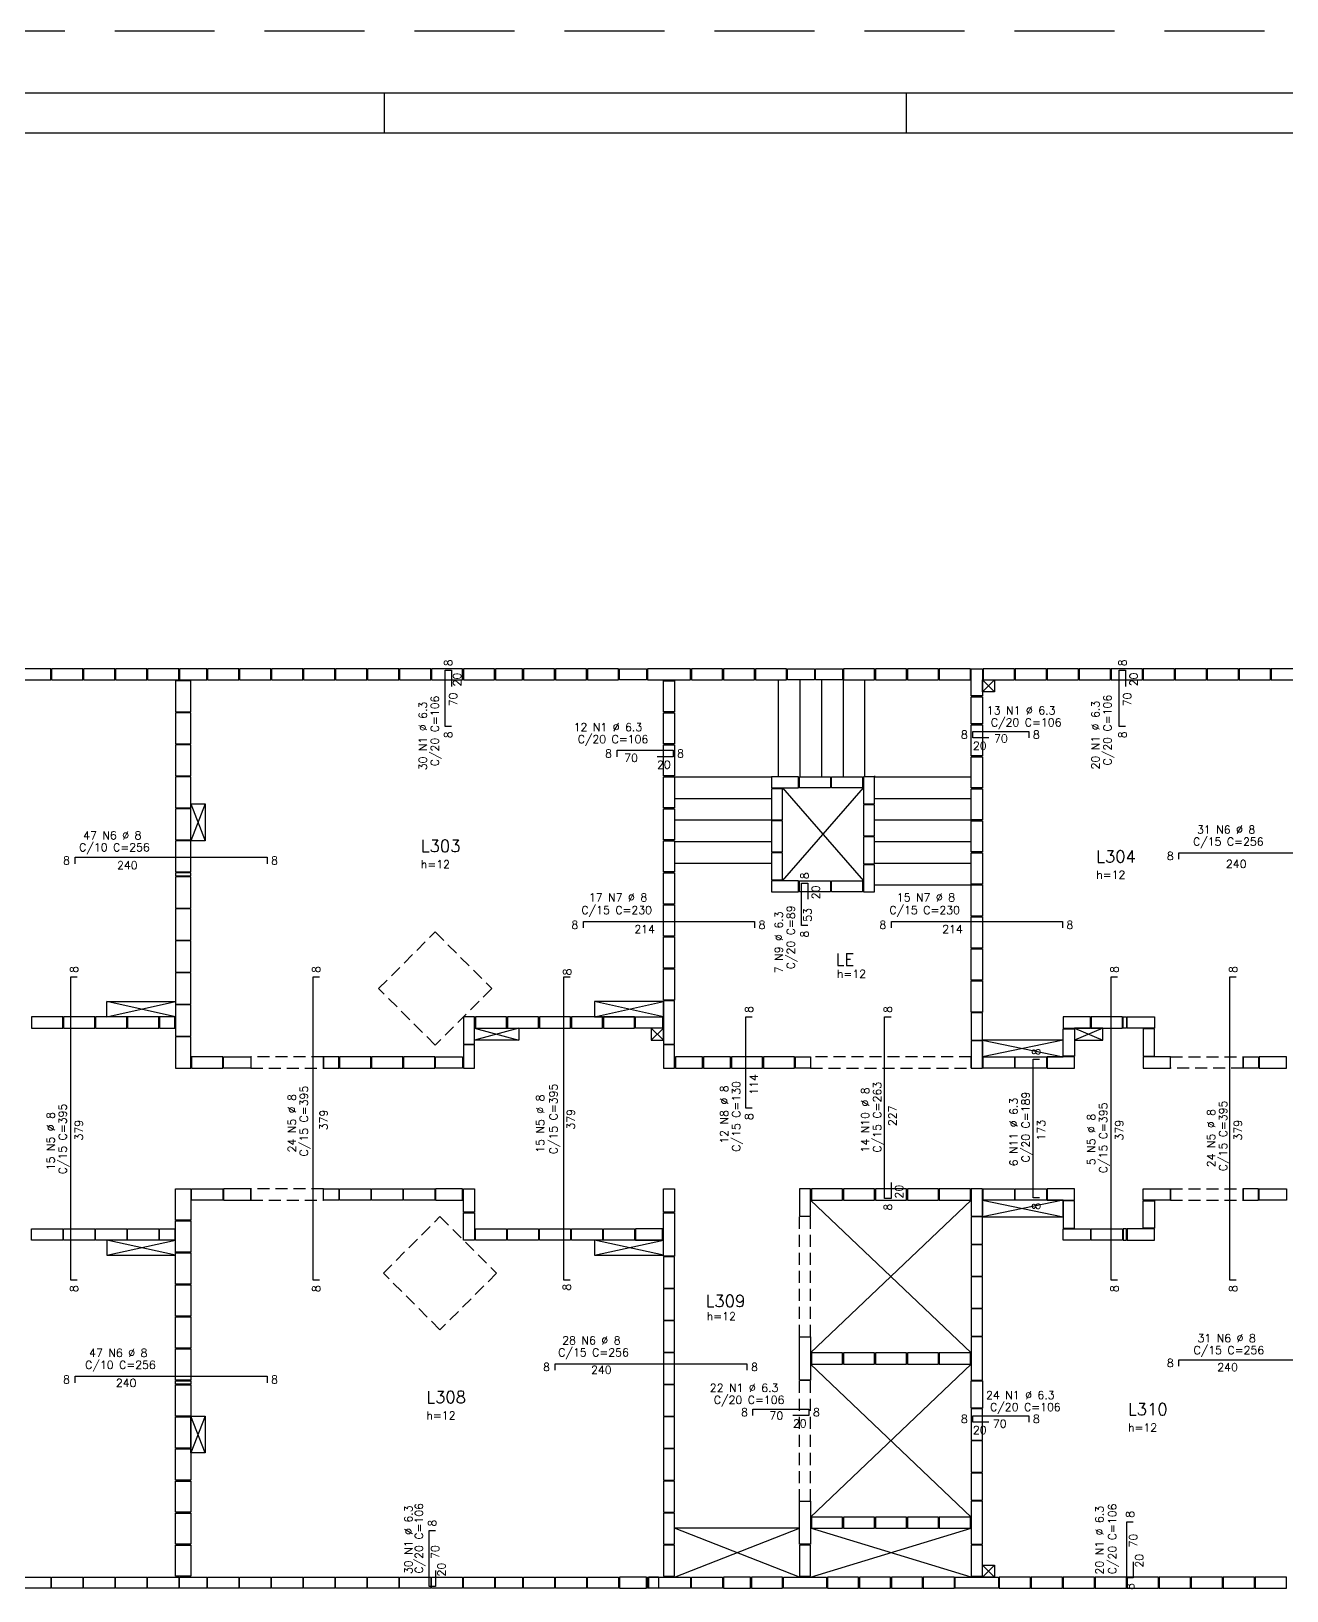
# Model space of a CAD drawing. Extents: x -1.9 to 86, y -1.6 to 60.9.
# Drawn here: x 25.21 to 56.61, y 21.97 to 60.95 of the extents above; entities that cross this region are included whole.
import ezdxf

# ---------------------------------------------------------------- set-up
doc = ezdxf.new("R2010")
doc.units = 0
doc.header["$MEASUREMENT"] = 0
doc.linetypes.add('ESTILO_TQS_0001', pattern=[0.45, 0.3, -0.15])
doc.linetypes.add('HIDDEN', pattern=[0.375, 0.25, -0.125])
doc.layers.get('0').update_dxf_attribs({"linetype": 'CONTINUOUS'})
doc.layers.get('Defpoints').update_dxf_attribs({"linetype": 'CONTINUOUS'})
for name, color, linetype in [('ARQ_FOLHA', 7, 'CONTINUOUS'), ('PENA_01', 1, 'CONTINUOUS'), ('PENA_03', 3, 'CONTINUOUS'), ('PENA_05', 5, 'CONTINUOUS')]:
    doc.layers.add(name, color=color, linetype=linetype)
doc.styles.get("Standard").update_dxf_attribs({"font": 'ROMANS.SHX'})

# ---------------------------------------------------------------- blocks, each defined once
blk = doc.blocks.new('FOLHA A1 - 841 X 594')
at = {"layer": 'ARQ_FOLHA', "color": 1}
for p, q in [((-500.5, 584), (-500.5, 594)), ((-370, 584), (-370, 594))]:
    blk.add_line(p, q, dxfattribs=at)
for points in [[(-841, 0), (0, 0), (0, 594), (-841, 594)], [(-816, 10), (-10, 10), (-10, 584), (-816, 584)]]:
    blk.add_lwpolyline(points, close=True, dxfattribs=at)
at = {"layer": 'Defpoints', "color": 8, "linetype": 'HIDDEN', "ltscale": 100}
blk.add_lwpolyline([(-860.5, 609.5), (-860.5, -15.5), (19.5, -15.5), (19.5, 609.5)], close=True, dxfattribs=at)
blk = doc.blocks.new('*U24')
blk.add_blockref('FOLHA A1 - 841 X 594', (0, 0))

msp = doc.modelspace()

# ---------------------------------------------------------------- linework, layer by layer
at = {"layer": 'PENA_01', "linetype": 'Continuous'}
for p, q in [((46.302, 42.337), (46.302, 42.317)), ((29.202, 41.637), (29.562, 40.717)), ((29.562, 41.637), (29.202, 40.717)), ((28.822, 36.317), (27.102, 36.697)), ((27.102, 36.317), (28.822, 36.697)), ((41.022, 36.317), (39.302, 36.697)), ((39.302, 36.317), (41.022, 36.697)), ((49.002, 35.737), (51.022, 35.317)), ((51.022, 35.737), (49.002, 35.317)), ((49.002, 31.737), (51.022, 31.317)), ((51.022, 31.737), (49.002, 31.317)), ((28.822, 30.357), (27.102, 30.737)), ((27.102, 30.357), (28.822, 30.737)), ((41.022, 30.357), (39.302, 30.737)), ((39.302, 30.357), (41.022, 30.737)), ((29.562, 26.337), (29.202, 25.417)), ((29.562, 25.417), (29.202, 26.337)), ((44.422, 23.537), (41.302, 23.537)), ((49.302, 22.617), (49.002, 22.317)), ((49.002, 22.617), (49.302, 22.317)), ((49.002, 22.317), (49.002, 22.617)), ((49.002, 22.617), (49.302, 22.617)), ((49.302, 22.617), (49.302, 22.317)), ((49.302, 22.317), (49.002, 22.317))]:
    msp.add_line(p, q, dxfattribs=at)
at = {"layer": 'PENA_01', "linetype": 'ESTILO_TQS_0001'}
for p, q in [((53.702, 35.317), (55.522, 35.317)), ((53.702, 35.037), (53.702, 35.317)), ((55.522, 35.317), (55.522, 35.037)), ((55.522, 35.037), (53.702, 35.037)), ((53.702, 32.017), (55.522, 32.017)), ((53.702, 31.737), (53.702, 32.017)), ((55.522, 31.737), (55.522, 32.017)), ((53.702, 31.737), (55.522, 31.737)), ((44.422, 28.317), (44.422, 31.337)), ((44.422, 31.337), (44.702, 31.337)), ((44.702, 28.317), (44.702, 31.337)), ((44.422, 28.317), (44.702, 28.317)), ((44.422, 24.217), (44.422, 27.237)), ((44.422, 27.237), (44.702, 27.237)), ((44.702, 24.217), (44.702, 27.237)), ((44.422, 24.217), (44.702, 24.217))]:
    msp.add_line(p, q, dxfattribs=at)
at = {"layer": 'PENA_01', "linetype": 'Continuous'}
for points in [[(25.022, 44.737), (25.702, 44.737), (25.702, 45.017), (25.022, 45.017), (25.022, 44.737)], [(25.722, 44.737), (26.502, 44.737), (26.502, 45.017), (25.722, 45.017), (25.722, 44.737)], [(26.522, 44.737), (27.302, 44.737), (27.302, 45.017), (26.522, 45.017), (26.522, 44.737)], [(27.322, 44.737), (28.102, 44.737), (28.102, 45.017), (27.322, 45.017), (27.322, 44.737)], [(28.122, 44.737), (28.902, 44.737), (28.902, 45.017), (28.122, 45.017), (28.122, 44.737)], [(28.922, 44.737), (29.602, 44.737), (29.602, 45.017), (28.922, 45.017), (28.922, 44.737)], [(29.622, 44.737), (30.402, 44.737), (30.402, 45.017), (29.622, 45.017), (29.622, 44.737)], [(30.422, 44.737), (31.202, 44.737), (31.202, 45.017), (30.422, 45.017), (30.422, 44.737)], [(31.222, 44.737), (32.002, 44.737), (32.002, 45.017), (31.222, 45.017), (31.222, 44.737)], [(32.022, 44.737), (32.802, 44.737), (32.802, 45.017), (32.022, 45.017), (32.022, 44.737)], [(32.822, 44.737), (33.602, 44.737), (33.602, 45.017), (32.822, 45.017), (32.822, 44.737)], [(33.622, 44.737), (34.402, 44.737), (34.402, 45.017), (33.622, 45.017), (33.622, 44.737)], [(34.422, 44.737), (35.202, 44.737), (35.202, 45.017), (34.422, 45.017), (34.422, 44.737)], [(35.222, 44.737), (36.002, 44.737), (36.002, 45.017), (35.222, 45.017), (35.222, 44.737)], [(36.022, 44.737), (36.802, 44.737), (36.802, 45.017), (36.022, 45.017), (36.022, 44.737)], [(36.822, 44.737), (37.502, 44.737), (37.502, 45.017), (36.822, 45.017), (36.822, 44.737)], [(37.522, 44.737), (38.302, 44.737), (38.302, 45.017), (37.522, 45.017), (37.522, 44.737)], [(38.322, 44.737), (39.102, 44.737), (39.102, 45.017), (38.322, 45.017), (38.322, 44.737)], [(39.122, 44.737), (39.902, 44.737), (39.902, 45.017), (39.122, 45.017), (39.122, 44.737)], [(40.602, 44.737), (39.922, 44.737), (39.922, 45.017), (40.602, 45.017), (40.602, 44.737)], [(41.702, 45.017), (40.622, 45.017), (40.622, 44.737), (41.702, 44.737), (41.702, 45.017)], [(41.722, 44.737), (42.502, 44.737), (42.502, 45.017), (41.722, 45.017), (41.722, 44.737)], [(42.522, 44.737), (43.302, 44.737), (43.302, 45.017), (42.522, 45.017), (42.522, 44.737)], [(43.322, 44.737), (44.102, 44.737), (44.102, 45.017), (43.322, 45.017), (43.322, 44.737)], [(44.802, 44.737), (44.122, 44.737), (44.122, 45.017), (44.802, 45.017), (44.802, 44.737)], [(45.502, 44.737), (44.822, 44.737), (44.822, 45.017), (45.502, 45.017), (45.502, 44.737)], [(45.522, 44.737), (46.302, 44.737), (46.302, 45.017), (45.522, 45.017), (45.522, 44.737)], [(46.322, 44.737), (47.102, 44.737), (47.102, 45.017), (46.322, 45.017), (46.322, 44.737)], [(47.122, 44.737), (47.902, 44.737), (47.902, 45.017), (47.122, 45.017), (47.122, 44.737)], [(47.922, 44.737), (48.702, 44.737), (48.702, 45.017), (47.922, 45.017), (47.922, 44.737)], [(49.002, 45.017), (49.002, 44.337), (48.722, 44.337), (48.722, 45.017), (49.002, 45.017)], [(49.022, 44.737), (49.802, 44.737), (49.802, 45.017), (49.022, 45.017), (49.022, 44.737)], [(49.822, 44.737), (50.602, 44.737), (50.602, 45.017), (49.822, 45.017), (49.822, 44.737)], [(50.622, 44.737), (51.402, 44.737), (51.402, 45.017), (50.622, 45.017), (50.622, 44.737)], [(51.422, 44.737), (52.202, 44.737), (52.202, 45.017), (51.422, 45.017), (51.422, 44.737)], [(52.222, 44.737), (53.002, 44.737), (53.002, 45.017), (52.222, 45.017), (52.222, 44.737)], [(53.022, 44.737), (53.802, 44.737), (53.802, 45.017), (53.022, 45.017), (53.022, 44.737)], [(53.822, 44.737), (54.602, 44.737), (54.602, 45.017), (53.822, 45.017), (53.822, 44.737)], [(54.622, 44.737), (55.402, 44.737), (55.402, 45.017), (54.622, 45.017), (54.622, 44.737)], [(55.422, 44.737), (56.202, 44.737), (56.202, 45.017), (55.422, 45.017), (55.422, 44.737)], [(56.222, 44.737), (57.002, 44.737), (57.002, 45.017), (56.222, 45.017), (56.222, 44.737)], [(28.822, 44.717), (28.822, 43.937), (29.202, 43.937), (29.202, 44.717), (28.822, 44.717)], [(41.022, 43.937), (41.022, 44.717), (41.302, 44.717), (41.302, 43.937), (41.022, 43.937)], [(43.902, 42.317), (43.902, 44.737)], [(44.442, 42.317), (44.442, 44.737)], [(44.982, 42.317), (44.982, 44.737)], [(45.522, 42.317), (45.522, 44.737)], [(46.062, 42.317), (46.062, 44.737)], [(49.302, 44.737), (49.002, 44.437)], [(49.002, 44.737), (49.302, 44.437)], [(49.002, 44.737), (49.302, 44.737), (49.302, 44.437), (49.002, 44.437), (49.002, 44.737)], [(49.002, 44.317), (49.002, 43.637), (48.722, 43.637), (48.722, 44.317), (49.002, 44.317)], [(28.822, 43.917), (28.822, 43.137), (29.202, 43.137), (29.202, 43.917), (28.822, 43.917)], [(41.022, 43.137), (41.022, 43.917), (41.302, 43.917), (41.302, 43.137), (41.022, 43.137)], [(48.722, 42.837), (48.722, 43.617), (49.002, 43.617), (49.002, 42.837), (48.722, 42.837)], [(28.822, 43.117), (28.822, 42.337), (29.202, 42.337), (29.202, 43.117), (28.822, 43.117)], [(41.022, 42.337), (41.022, 43.117), (41.302, 43.117), (41.302, 42.337), (41.022, 42.337)], [(48.722, 42.037), (48.722, 42.817), (49.002, 42.817), (49.002, 42.037), (48.722, 42.037)], [(28.822, 42.317), (28.822, 41.537), (29.202, 41.537), (29.202, 42.317), (28.822, 42.317)], [(41.022, 41.537), (41.022, 42.317), (41.302, 42.317), (41.302, 41.537), (41.022, 41.537)], [(41.302, 42.317), (43.722, 42.317)], [(43.722, 42.037), (44.402, 42.037), (44.402, 42.317), (43.722, 42.317), (43.722, 42.037)], [(44.422, 42.317), (45.202, 42.317), (45.202, 42.037), (44.422, 42.037), (44.422, 42.317)], [(45.222, 42.317), (46.002, 42.317), (46.002, 42.037), (45.222, 42.037), (45.222, 42.317)], [(46.022, 42.317), (46.022, 41.637), (46.302, 41.637), (46.302, 42.317), (46.022, 42.317)], [(46.302, 42.317), (48.722, 42.317)], [(41.302, 41.777), (43.722, 41.777)], [(44.002, 41.238), (44.002, 42.018), (43.722, 42.018), (43.722, 41.238), (44.002, 41.238)], [(44.002, 42.037), (46.022, 39.718)], [(44.002, 39.718), (46.022, 42.037)], [(46.302, 41.777), (48.722, 41.777)], [(48.722, 41.237), (48.722, 42.017), (49.002, 42.017), (49.002, 41.237), (48.722, 41.237)], [(28.822, 41.517), (28.822, 40.737), (29.202, 40.737), (29.202, 41.517), (28.822, 41.517)], [(29.202, 41.637), (29.562, 41.637), (29.562, 40.717), (29.202, 40.717), (29.202, 41.637)], [(41.022, 40.737), (41.022, 41.517), (41.302, 41.517), (41.302, 40.737), (41.022, 40.737)], [(46.302, 40.838), (46.302, 41.618), (46.022, 41.618), (46.022, 40.838), (46.302, 40.838)], [(41.302, 41.237), (43.722, 41.237)], [(44.002, 40.438), (44.002, 41.218), (43.722, 41.218), (43.722, 40.438), (44.002, 40.438)], [(46.302, 41.237), (48.722, 41.237)], [(48.722, 40.437), (48.722, 41.217), (49.002, 41.217), (49.002, 40.437), (48.722, 40.437)], [(28.822, 40.717), (28.822, 39.937), (29.202, 39.937), (29.202, 40.717), (28.822, 40.717)], [(41.022, 39.937), (41.022, 40.717), (41.302, 40.717), (41.302, 39.937), (41.022, 39.937)], [(41.302, 40.697), (43.722, 40.697)], [(46.302, 40.138), (46.302, 40.818), (46.022, 40.818), (46.022, 40.138), (46.302, 40.138)], [(46.302, 40.697), (48.722, 40.697)], [(41.302, 40.157), (43.722, 40.157)], [(43.722, 40.418), (43.722, 39.738), (44.002, 39.738), (44.002, 40.418), (43.722, 40.418)], [(46.302, 40.157), (48.722, 40.157)], [(48.722, 39.637), (48.722, 40.417), (49.002, 40.417), (49.002, 39.637), (48.722, 39.637)], [(29.202, 39.837), (29.202, 39.917), (28.822, 39.917), (28.822, 39.837), (29.202, 39.837)], [(28.822, 39.817), (28.822, 39.037), (29.202, 39.037), (29.202, 39.817), (28.822, 39.817)], [(41.022, 39.137), (41.022, 39.917), (41.302, 39.917), (41.302, 39.137), (41.022, 39.137)], [(46.302, 39.438), (46.302, 40.118), (46.022, 40.118), (46.022, 39.438), (46.302, 39.438)], [(43.722, 39.438), (44.402, 39.438), (44.402, 39.718), (43.722, 39.718), (43.722, 39.438)], [(44.422, 39.718), (45.202, 39.718), (45.202, 39.438), (44.422, 39.438), (44.422, 39.718)], [(45.222, 39.718), (46.002, 39.718), (46.002, 39.438), (45.222, 39.438), (45.222, 39.718)], [(46.302, 39.617), (48.722, 39.617)], [(48.722, 38.837), (48.722, 39.617), (49.002, 39.617), (49.002, 38.837), (48.722, 38.837)], [(28.822, 39.017), (28.822, 38.237), (29.202, 38.237), (29.202, 39.017), (28.822, 39.017)], [(41.022, 38.337), (41.022, 39.117), (41.302, 39.117), (41.302, 38.337), (41.022, 38.337)], [(48.722, 38.037), (48.722, 38.817), (49.002, 38.817), (49.002, 38.037), (48.722, 38.037)], [(28.822, 38.217), (28.822, 37.437), (29.202, 37.437), (29.202, 38.217), (28.822, 38.217)], [(41.022, 37.537), (41.022, 38.317), (41.302, 38.317), (41.302, 37.537), (41.022, 37.537)], [(48.722, 37.237), (48.722, 38.017), (49.002, 38.017), (49.002, 37.237), (48.722, 37.237)], [(41.022, 36.737), (41.022, 37.517), (41.302, 37.517), (41.302, 36.737), (41.022, 36.737)], [(28.822, 37.417), (28.822, 36.637), (29.202, 36.637), (29.202, 37.417), (28.822, 37.417)], [(48.722, 36.437), (48.722, 37.217), (49.002, 37.217), (49.002, 36.437), (48.722, 36.437)], [(27.102, 36.697), (28.822, 36.697), (28.822, 36.317), (27.102, 36.317), (27.102, 36.697)], [(39.302, 36.697), (39.302, 36.317), (41.022, 36.317), (41.022, 36.697), (39.302, 36.697)], [(41.022, 36.717), (41.022, 35.637), (41.302, 35.637), (41.302, 36.717), (41.022, 36.717)], [(26.002, 36.317), (25.222, 36.317), (25.222, 36.037), (26.002, 36.037), (26.002, 36.317)], [(26.802, 36.317), (26.022, 36.317), (26.022, 36.037), (26.802, 36.037), (26.802, 36.317)], [(27.602, 36.317), (26.822, 36.317), (26.822, 36.037), (27.602, 36.037), (27.602, 36.317)], [(28.402, 36.317), (27.622, 36.317), (27.622, 36.037), (28.402, 36.037), (28.402, 36.317)], [(28.422, 36.037), (28.802, 36.037), (28.802, 36.317), (28.422, 36.317), (28.422, 36.037)], [(28.822, 36.617), (28.822, 35.837), (29.202, 35.837), (29.202, 36.617), (28.822, 36.617)], [(36.022, 36.317), (36.022, 35.637), (36.302, 35.637), (36.302, 36.317), (36.022, 36.317)], [(37.102, 36.317), (36.322, 36.317), (36.322, 36.037), (37.102, 36.037), (37.102, 36.317)], [(37.902, 36.317), (37.122, 36.317), (37.122, 36.037), (37.902, 36.037), (37.902, 36.317)], [(38.702, 36.317), (37.922, 36.317), (37.922, 36.037), (38.702, 36.037), (38.702, 36.317)], [(39.502, 36.317), (38.722, 36.317), (38.722, 36.037), (39.502, 36.037), (39.502, 36.317)], [(40.302, 36.317), (39.522, 36.317), (39.522, 36.037), (40.302, 36.037), (40.302, 36.317)], [(40.322, 36.317), (41.002, 36.317), (41.002, 36.037), (40.322, 36.037), (40.322, 36.317)], [(49.002, 35.737), (49.002, 36.417), (48.722, 36.417), (48.722, 35.737), (49.002, 35.737)], [(51.022, 36.037), (51.702, 36.037), (51.702, 36.317), (51.022, 36.317), (51.022, 36.037)], [(51.722, 36.037), (52.502, 36.037), (52.502, 36.317), (51.722, 36.317), (51.722, 36.037)], [(52.522, 36.317), (52.602, 36.317), (52.602, 36.037), (52.522, 36.037), (52.522, 36.317)], [(53.302, 36.037), (52.622, 36.037), (52.622, 36.317), (53.302, 36.317), (53.302, 36.037)], [(37.408, 36.037), (36.302, 35.737)], [(36.302, 36.037), (37.408, 35.737)], [(36.302, 36.037), (37.408, 36.037), (37.408, 35.737), (36.302, 35.737), (36.302, 36.037)], [(41.022, 36.037), (40.716, 35.737)], [(40.716, 36.037), (41.022, 35.737)], [(40.716, 36.037), (40.716, 35.737), (41.022, 35.737), (41.022, 36.037), (40.716, 36.037)], [(51.022, 35.337), (51.022, 36.017), (51.302, 36.017), (51.302, 35.337), (51.022, 35.337)], [(52.007, 36.037), (51.302, 35.737)], [(51.302, 36.037), (52.007, 35.737)], [(51.302, 36.037), (51.302, 35.737), (52.007, 35.737), (52.007, 36.037), (51.302, 36.037)], [(53.302, 35.337), (53.302, 36.017), (53.022, 36.017), (53.022, 35.337), (53.302, 35.337)], [(28.822, 35.817), (28.822, 35.037), (29.202, 35.037), (29.202, 35.817), (28.822, 35.817)], [(36.022, 35.617), (36.022, 35.037), (36.302, 35.037), (36.302, 35.617), (36.022, 35.617)], [(41.022, 35.617), (41.022, 35.037), (41.302, 35.037), (41.302, 35.617), (41.022, 35.617)], [(49.002, 35.037), (49.002, 35.717), (48.722, 35.717), (48.722, 35.037), (49.002, 35.037)], [(49.002, 35.737), (49.002, 35.317), (51.022, 35.317), (51.022, 35.737), (49.002, 35.737)], [(30.002, 35.317), (29.222, 35.317), (29.222, 35.037), (30.002, 35.037), (30.002, 35.317)], [(30.022, 35.317), (30.702, 35.317), (30.702, 35.037), (30.022, 35.037), (30.022, 35.317)], [(32.522, 35.037), (32.902, 35.037), (32.902, 35.317), (32.522, 35.317), (32.522, 35.037)], [(33.702, 35.317), (32.922, 35.317), (32.922, 35.037), (33.702, 35.037), (33.702, 35.317)], [(34.502, 35.317), (33.722, 35.317), (33.722, 35.037), (34.502, 35.037), (34.502, 35.317)], [(35.302, 35.317), (34.522, 35.317), (34.522, 35.037), (35.302, 35.037), (35.302, 35.317)], [(35.322, 35.317), (36.002, 35.317), (36.002, 35.037), (35.322, 35.037), (35.322, 35.317)], [(42.002, 35.317), (41.322, 35.317), (41.322, 35.037), (42.002, 35.037), (42.002, 35.317)], [(42.702, 35.317), (42.022, 35.317), (42.022, 35.037), (42.702, 35.037), (42.702, 35.317)], [(43.502, 35.317), (42.722, 35.317), (42.722, 35.037), (43.502, 35.037), (43.502, 35.317)], [(44.302, 35.317), (43.522, 35.317), (43.522, 35.037), (44.302, 35.037), (44.302, 35.317)], [(44.322, 35.317), (44.702, 35.317), (44.702, 35.037), (44.322, 35.037), (44.322, 35.317)], [(49.022, 35.317), (49.802, 35.317), (49.802, 35.037), (49.022, 35.037), (49.022, 35.317)], [(49.822, 35.317), (50.602, 35.317), (50.602, 35.037), (49.822, 35.037), (49.822, 35.317)], [(51.302, 35.317), (50.622, 35.317), (50.622, 35.037), (51.302, 35.037), (51.302, 35.317)], [(53.022, 35.037), (53.702, 35.037), (53.702, 35.317), (53.022, 35.317), (53.022, 35.037)], [(55.522, 35.317), (55.902, 35.317), (55.902, 35.037), (55.522, 35.037), (55.522, 35.317)], [(55.922, 35.037), (56.602, 35.037), (56.602, 35.317), (55.922, 35.317), (55.922, 35.037)], [(28.822, 31.237), (28.822, 32.017), (29.202, 32.017), (29.202, 31.237), (28.822, 31.237)], [(30.002, 31.737), (29.222, 31.737), (29.222, 32.017), (30.002, 32.017), (30.002, 31.737)], [(30.022, 31.737), (30.702, 31.737), (30.702, 32.017), (30.022, 32.017), (30.022, 31.737)], [(32.522, 32.017), (32.902, 32.017), (32.902, 31.737), (32.522, 31.737), (32.522, 32.017)], [(33.702, 31.737), (32.922, 31.737), (32.922, 32.017), (33.702, 32.017), (33.702, 31.737)], [(34.502, 31.737), (33.722, 31.737), (33.722, 32.017), (34.502, 32.017), (34.502, 31.737)], [(35.302, 31.737), (34.522, 31.737), (34.522, 32.017), (35.302, 32.017), (35.302, 31.737)], [(35.322, 31.737), (36.002, 31.737), (36.002, 32.017), (35.322, 32.017), (35.322, 31.737)], [(36.022, 31.437), (36.022, 32.017), (36.302, 32.017), (36.302, 31.437), (36.022, 31.437)], [(41.022, 31.437), (41.022, 32.017), (41.302, 32.017), (41.302, 31.437), (41.022, 31.437)], [(44.422, 32.017), (44.422, 31.337), (44.702, 31.337), (44.702, 32.017), (44.422, 32.017)], [(45.502, 32.017), (44.722, 32.017), (44.722, 31.737), (45.502, 31.737), (45.502, 32.017)], [(46.302, 32.017), (45.522, 32.017), (45.522, 31.737), (46.302, 31.737), (46.302, 32.017)], [(47.102, 32.017), (46.322, 32.017), (46.322, 31.737), (47.102, 31.737), (47.102, 32.017)], [(47.902, 32.017), (47.122, 32.017), (47.122, 31.737), (47.902, 31.737), (47.902, 32.017)], [(48.702, 32.017), (47.922, 32.017), (47.922, 31.737), (48.702, 31.737), (48.702, 32.017)], [(48.722, 32.017), (48.722, 31.337), (49.002, 31.337), (49.002, 32.017), (48.722, 32.017)], [(49.022, 32.017), (49.802, 32.017), (49.802, 31.737), (49.022, 31.737), (49.022, 32.017)], [(49.822, 32.017), (50.602, 32.017), (50.602, 31.737), (49.822, 31.737), (49.822, 32.017)], [(51.302, 32.017), (50.622, 32.017), (50.622, 31.737), (51.302, 31.737), (51.302, 32.017)], [(53.022, 32.017), (53.702, 32.017), (53.702, 31.737), (53.022, 31.737), (53.022, 32.017)], [(55.522, 31.737), (55.902, 31.737), (55.902, 32.017), (55.522, 32.017), (55.522, 31.737)], [(55.922, 32.017), (56.602, 32.017), (56.602, 31.737), (55.922, 31.737), (55.922, 32.017)], [(48.722, 27.917), (44.702, 31.737)], [(44.702, 27.917), (48.722, 31.737)], [(49.002, 31.737), (49.002, 31.317), (51.022, 31.317), (51.022, 31.737), (49.002, 31.737)], [(51.022, 31.717), (51.022, 31.037), (51.302, 31.037), (51.302, 31.717), (51.022, 31.717)], [(53.302, 31.717), (53.302, 31.037), (53.022, 31.037), (53.022, 31.717), (53.302, 31.717)], [(28.822, 30.437), (28.822, 31.217), (29.202, 31.217), (29.202, 30.437), (28.822, 30.437)], [(36.022, 30.737), (36.022, 31.417), (36.302, 31.417), (36.302, 30.737), (36.022, 30.737)], [(41.022, 30.337), (41.022, 31.417), (41.302, 31.417), (41.302, 30.337), (41.022, 30.337)], [(48.722, 31.317), (48.722, 30.637), (49.002, 30.637), (49.002, 31.317), (48.722, 31.317)], [(26.002, 30.737), (25.222, 30.737), (25.222, 31.017), (26.002, 31.017), (26.002, 30.737)], [(26.802, 30.737), (26.022, 30.737), (26.022, 31.017), (26.802, 31.017), (26.802, 30.737)], [(27.602, 30.737), (26.822, 30.737), (26.822, 31.017), (27.602, 31.017), (27.602, 30.737)], [(28.402, 30.737), (27.622, 30.737), (27.622, 31.017), (28.402, 31.017), (28.402, 30.737)], [(28.422, 31.017), (28.802, 31.017), (28.802, 30.737), (28.422, 30.737), (28.422, 31.017)], [(37.102, 30.737), (36.322, 30.737), (36.322, 31.017), (37.102, 31.017), (37.102, 30.737)], [(37.902, 30.737), (37.122, 30.737), (37.122, 31.017), (37.902, 31.017), (37.902, 30.737)], [(38.702, 30.737), (37.922, 30.737), (37.922, 31.017), (38.702, 31.017), (38.702, 30.737)], [(39.502, 30.737), (38.722, 30.737), (38.722, 31.017), (39.502, 31.017), (39.502, 30.737)], [(40.302, 30.737), (39.522, 30.737), (39.522, 31.017), (40.302, 31.017), (40.302, 30.737)], [(40.322, 30.737), (41.002, 30.737), (41.002, 31.017), (40.322, 31.017), (40.322, 30.737)], [(51.022, 31.017), (51.702, 31.017), (51.702, 30.737), (51.022, 30.737), (51.022, 31.017)], [(51.722, 31.017), (52.502, 31.017), (52.502, 30.737), (51.722, 30.737), (51.722, 31.017)], [(52.522, 30.737), (52.602, 30.737), (52.602, 31.017), (52.522, 31.017), (52.522, 30.737)], [(53.302, 31.017), (52.622, 31.017), (52.622, 30.737), (53.302, 30.737), (53.302, 31.017)], [(27.102, 30.737), (27.102, 30.357), (28.822, 30.357), (28.822, 30.737), (27.102, 30.737)], [(28.822, 29.637), (28.822, 30.417), (29.202, 30.417), (29.202, 29.637), (28.822, 29.637)], [(39.302, 30.737), (39.302, 30.357), (41.022, 30.357), (41.022, 30.737), (39.302, 30.737)], [(48.722, 30.617), (48.722, 29.837), (49.002, 29.837), (49.002, 30.617), (48.722, 30.617)], [(41.022, 30.317), (41.022, 29.537), (41.302, 29.537), (41.302, 30.317), (41.022, 30.317)], [(48.722, 29.817), (48.722, 29.037), (49.002, 29.037), (49.002, 29.817), (48.722, 29.817)], [(28.822, 28.837), (28.822, 29.617), (29.202, 29.617), (29.202, 28.837), (28.822, 28.837)], [(41.022, 29.517), (41.022, 28.737), (41.302, 28.737), (41.302, 29.517), (41.022, 29.517)], [(48.722, 29.017), (48.722, 28.337), (49.002, 28.337), (49.002, 29.017), (48.722, 29.017)], [(28.822, 28.037), (28.822, 28.817), (29.202, 28.817), (29.202, 28.037), (28.822, 28.037)], [(41.022, 28.717), (41.022, 27.937), (41.302, 27.937), (41.302, 28.717), (41.022, 28.717)], [(44.702, 28.317), (44.702, 27.237), (44.422, 27.237), (44.422, 28.317), (44.702, 28.317)], [(48.722, 28.317), (48.722, 27.237), (49.002, 27.237), (49.002, 28.317), (48.722, 28.317)], [(28.822, 27.237), (28.822, 28.017), (29.202, 28.017), (29.202, 27.237), (28.822, 27.237)], [(41.022, 27.917), (41.022, 27.137), (41.302, 27.137), (41.302, 27.917), (41.022, 27.917)], [(45.502, 27.917), (44.722, 27.917), (44.722, 27.637), (45.502, 27.637), (45.502, 27.917)], [(46.302, 27.917), (45.522, 27.917), (45.522, 27.637), (46.302, 27.637), (46.302, 27.917)], [(47.102, 27.917), (46.322, 27.917), (46.322, 27.637), (47.102, 27.637), (47.102, 27.917)], [(47.902, 27.917), (47.122, 27.917), (47.122, 27.637), (47.902, 27.637), (47.902, 27.917)], [(48.702, 27.917), (47.922, 27.917), (47.922, 27.637), (48.702, 27.637), (48.702, 27.917)], [(48.722, 23.817), (44.702, 27.637)], [(44.702, 23.817), (48.722, 27.637)], [(29.202, 27.217), (29.202, 27.137), (28.822, 27.137), (28.822, 27.217), (29.202, 27.217)], [(28.822, 26.337), (28.822, 27.117), (29.202, 27.117), (29.202, 26.337), (28.822, 26.337)], [(41.022, 27.117), (41.022, 26.337), (41.302, 26.337), (41.302, 27.117), (41.022, 27.117)], [(48.722, 26.537), (48.722, 27.217), (49.002, 27.217), (49.002, 26.537), (48.722, 26.537)], [(48.722, 26.517), (48.722, 25.737), (49.002, 25.737), (49.002, 26.517), (48.722, 26.517)], [(28.822, 25.537), (28.822, 26.317), (29.202, 26.317), (29.202, 25.537), (28.822, 25.537)], [(29.202, 26.337), (29.562, 26.337), (29.562, 25.417), (29.202, 25.417), (29.202, 26.337)], [(41.022, 26.317), (41.022, 25.537), (41.302, 25.537), (41.302, 26.317), (41.022, 26.317)], [(28.822, 24.737), (28.822, 25.517), (29.202, 25.517), (29.202, 24.737), (28.822, 24.737)], [(41.022, 25.517), (41.022, 24.737), (41.302, 24.737), (41.302, 25.517), (41.022, 25.517)], [(48.722, 25.717), (48.722, 24.937), (49.002, 24.937), (49.002, 25.717), (48.722, 25.717)], [(28.822, 23.937), (28.822, 24.717), (29.202, 24.717), (29.202, 23.937), (28.822, 23.937)], [(41.022, 24.717), (41.022, 23.937), (41.302, 23.937), (41.302, 24.717), (41.022, 24.717)], [(48.722, 24.917), (48.722, 24.237), (49.002, 24.237), (49.002, 24.917), (48.722, 24.917)], [(44.702, 24.217), (44.702, 23.137), (44.422, 23.137), (44.422, 24.217), (44.702, 24.217)], [(48.722, 24.217), (48.722, 23.137), (49.002, 23.137), (49.002, 24.217), (48.722, 24.217)], [(28.822, 23.137), (28.822, 23.917), (29.202, 23.917), (29.202, 23.137), (28.822, 23.137)], [(41.022, 23.917), (41.022, 23.137), (41.302, 23.137), (41.302, 23.917), (41.022, 23.917)], [(45.502, 23.817), (44.722, 23.817), (44.722, 23.537), (45.502, 23.537), (45.502, 23.817)], [(46.302, 23.817), (45.522, 23.817), (45.522, 23.537), (46.302, 23.537), (46.302, 23.817)], [(47.102, 23.817), (46.322, 23.817), (46.322, 23.537), (47.102, 23.537), (47.102, 23.817)], [(47.902, 23.817), (47.122, 23.817), (47.122, 23.537), (47.902, 23.537), (47.902, 23.817)], [(48.702, 23.817), (47.922, 23.817), (47.922, 23.537), (48.702, 23.537), (48.702, 23.817)], [(44.422, 22.317), (41.302, 23.537)], [(41.302, 22.317), (44.422, 23.537)], [(48.722, 22.317), (44.702, 23.537)], [(44.702, 22.317), (48.722, 23.537)], [(28.822, 22.337), (28.822, 23.117), (29.202, 23.117), (29.202, 22.337), (28.822, 22.337)], [(41.022, 23.117), (41.022, 22.337), (41.302, 22.337), (41.302, 23.117), (41.022, 23.117)], [(44.422, 23.117), (44.422, 22.337), (44.702, 22.337), (44.702, 23.117), (44.422, 23.117)], [(48.722, 23.117), (48.722, 22.337), (49.002, 22.337), (49.002, 23.117), (48.722, 23.117)], [(25.022, 22.317), (25.702, 22.317), (25.702, 22.037), (25.022, 22.037), (25.022, 22.317)], [(25.722, 22.317), (26.502, 22.317), (26.502, 22.037), (25.722, 22.037), (25.722, 22.317)], [(26.522, 22.317), (27.302, 22.317), (27.302, 22.037), (26.522, 22.037), (26.522, 22.317)], [(27.322, 22.317), (28.102, 22.317), (28.102, 22.037), (27.322, 22.037), (27.322, 22.317)], [(28.122, 22.317), (28.902, 22.317), (28.902, 22.037), (28.122, 22.037), (28.122, 22.317)], [(28.922, 22.317), (29.602, 22.317), (29.602, 22.037), (28.922, 22.037), (28.922, 22.317)], [(29.622, 22.317), (30.402, 22.317), (30.402, 22.037), (29.622, 22.037), (29.622, 22.317)], [(30.422, 22.317), (31.202, 22.317), (31.202, 22.037), (30.422, 22.037), (30.422, 22.317)], [(31.222, 22.317), (32.002, 22.317), (32.002, 22.037), (31.222, 22.037), (31.222, 22.317)], [(32.022, 22.317), (32.802, 22.317), (32.802, 22.037), (32.022, 22.037), (32.022, 22.317)], [(32.822, 22.317), (33.602, 22.317), (33.602, 22.037), (32.822, 22.037), (32.822, 22.317)], [(33.622, 22.317), (34.402, 22.317), (34.402, 22.037), (33.622, 22.037), (33.622, 22.317)], [(34.422, 22.317), (35.202, 22.317), (35.202, 22.037), (34.422, 22.037), (34.422, 22.317)], [(35.222, 22.317), (36.002, 22.317), (36.002, 22.037), (35.222, 22.037), (35.222, 22.317)], [(36.022, 22.317), (36.802, 22.317), (36.802, 22.037), (36.022, 22.037), (36.022, 22.317)], [(36.822, 22.317), (37.502, 22.317), (37.502, 22.037), (36.822, 22.037), (36.822, 22.317)], [(37.522, 22.317), (38.302, 22.317), (38.302, 22.037), (37.522, 22.037), (37.522, 22.317)], [(38.322, 22.317), (39.102, 22.317), (39.102, 22.037), (38.322, 22.037), (38.322, 22.317)], [(39.122, 22.317), (39.902, 22.317), (39.902, 22.037), (39.122, 22.037), (39.122, 22.317)], [(40.602, 22.317), (39.922, 22.317), (39.922, 22.037), (40.602, 22.037), (40.602, 22.317)], [(41.702, 22.037), (40.622, 22.037), (40.622, 22.317), (41.702, 22.317), (41.702, 22.037)], [(40.66, 22.319), (40.9, 22.319), (40.9, 22.038), (40.66, 22.038), (40.66, 22.319)], [(41.722, 22.317), (42.502, 22.317), (42.502, 22.037), (41.722, 22.037), (41.722, 22.317)], [(43.202, 22.317), (42.522, 22.317), (42.522, 22.037), (43.202, 22.037), (43.202, 22.317)], [(44.002, 22.317), (43.222, 22.317), (43.222, 22.037), (44.002, 22.037), (44.002, 22.317)], [(45.102, 22.037), (44.022, 22.037), (44.022, 22.317), (45.102, 22.317), (45.102, 22.037)], [(45.902, 22.317), (45.122, 22.317), (45.122, 22.037), (45.902, 22.037), (45.902, 22.317)], [(46.702, 22.317), (45.922, 22.317), (45.922, 22.037), (46.702, 22.037), (46.702, 22.317)], [(47.502, 22.317), (46.722, 22.317), (46.722, 22.037), (47.502, 22.037), (47.502, 22.317)], [(48.302, 22.317), (47.522, 22.317), (47.522, 22.037), (48.302, 22.037), (48.302, 22.317)], [(49.402, 22.037), (48.322, 22.037), (48.322, 22.317), (49.402, 22.317), (49.402, 22.037)], [(50.202, 22.317), (49.422, 22.317), (49.422, 22.037), (50.202, 22.037), (50.202, 22.317)], [(51.002, 22.317), (50.222, 22.317), (50.222, 22.037), (51.002, 22.037), (51.002, 22.317)], [(51.802, 22.317), (51.022, 22.317), (51.022, 22.037), (51.802, 22.037), (51.802, 22.317)], [(52.602, 22.317), (51.822, 22.317), (51.822, 22.037), (52.602, 22.037), (52.602, 22.317)], [(53.402, 22.317), (52.622, 22.317), (52.622, 22.037), (53.402, 22.037), (53.402, 22.317)], [(54.202, 22.317), (53.422, 22.317), (53.422, 22.037), (54.202, 22.037), (54.202, 22.317)], [(55.002, 22.317), (54.222, 22.317), (54.222, 22.037), (55.002, 22.037), (55.002, 22.317)], [(55.802, 22.317), (55.022, 22.317), (55.022, 22.037), (55.802, 22.037), (55.802, 22.317)], [(56.602, 22.317), (55.822, 22.317), (55.822, 22.037), (56.602, 22.037), (56.602, 22.317)]]:
    msp.add_lwpolyline(points, dxfattribs=at)
at = {"layer": 'PENA_01', "linetype": 'ESTILO_TQS_0001'}
for points in [[(33.901, 37.024), (35.315, 38.438), (36.729, 37.024), (35.315, 35.61), (33.901, 37.024)], [(30.702, 35.317), (30.702, 35.037), (32.522, 35.037), (32.522, 35.317), (30.702, 35.317)], [(44.702, 35.037), (48.722, 35.037), (48.722, 35.317), (44.702, 35.317), (44.702, 35.037)], [(30.702, 32.017), (30.702, 31.737), (32.522, 31.737), (32.522, 32.017), (30.702, 32.017)], [(34.021, 29.91), (35.435, 31.324), (36.849, 29.91), (35.435, 28.496), (34.021, 29.91)]]:
    msp.add_lwpolyline(points, dxfattribs=at)
at = {"layer": 'PENA_05', "linetype": 'Continuous'}
for p, q in [((35.562, 43.577), (35.562, 44.977)), ((35.562, 44.977), (35.722, 44.977)), ((35.722, 44.977), (35.722, 44.577)), ((52.421, 43.577), (52.421, 44.977)), ((52.421, 44.977), (52.581, 44.977)), ((52.581, 44.977), (52.581, 44.577)), ((35.722, 43.577), (35.562, 43.577)), ((48.762, 43.29), (48.762, 43.45)), ((48.762, 43.45), (50.162, 43.45)), ((49.162, 43.29), (48.762, 43.29)), ((50.162, 43.45), (50.162, 43.29)), ((52.581, 43.577), (52.421, 43.577)), ((39.862, 42.819), (39.862, 42.979)), ((39.862, 42.979), (41.262, 42.979)), ((41.262, 42.979), (41.262, 42.819)), ((41.262, 42.819), (40.862, 42.819)), ((26.312, 40.145), (26.312, 40.305)), ((26.312, 40.305), (31.112, 40.305)), ((31.112, 40.305), (31.112, 40.145)), ((53.912, 40.257), (53.912, 40.417)), ((53.912, 40.417), (58.712, 40.417)), ((44.472, 38.598), (44.472, 39.658)), ((44.472, 39.658), (44.632, 39.658)), ((44.632, 39.658), (44.632, 39.258)), ((39.022, 38.538), (39.022, 38.698)), ((39.022, 38.698), (43.302, 38.698)), ((43.302, 38.698), (43.302, 38.538)), ((44.632, 38.598), (44.472, 38.598)), ((46.722, 38.538), (46.722, 38.698)), ((46.722, 38.698), (51.002, 38.698)), ((51.002, 38.698), (51.002, 38.538)), ((26.204, 29.737), (26.204, 37.317)), ((26.204, 37.317), (26.364, 37.317)), ((32.262, 29.737), (32.262, 37.317)), ((32.262, 37.317), (32.422, 37.317)), ((38.529, 29.737), (38.529, 37.317)), ((38.529, 37.317), (38.689, 37.317)), ((52.221, 29.737), (52.221, 37.317)), ((52.221, 37.317), (52.381, 37.317)), ((55.189, 29.737), (55.189, 37.317)), ((55.189, 37.317), (55.349, 37.317)), ((43.083, 34.037), (43.083, 36.317)), ((43.083, 36.317), (43.243, 36.317)), ((46.555, 31.777), (46.555, 36.317)), ((46.555, 36.317), (46.715, 36.317)), ((50.267, 31.797), (50.267, 35.257)), ((50.267, 35.257), (50.427, 35.257)), ((43.243, 34.037), (43.083, 34.037)), ((46.715, 32.177), (46.715, 31.777)), ((46.715, 31.777), (46.555, 31.777)), ((50.427, 31.797), (50.267, 31.797)), ((26.364, 29.737), (26.204, 29.737)), ((32.422, 29.737), (32.262, 29.737)), ((38.689, 29.737), (38.529, 29.737)), ((52.381, 29.737), (52.221, 29.737)), ((55.349, 29.737), (55.189, 29.737)), ((53.912, 27.587), (53.912, 27.747)), ((53.912, 27.747), (58.712, 27.747)), ((26.312, 27.174), (26.312, 27.334)), ((26.312, 27.334), (31.112, 27.334)), ((31.112, 27.334), (31.112, 27.174)), ((38.312, 27.487), (38.312, 27.647)), ((38.312, 27.647), (43.112, 27.647)), ((43.112, 27.647), (43.112, 27.487)), ((43.262, 26.356), (43.262, 26.516)), ((43.262, 26.516), (44.662, 26.516)), ((44.662, 26.516), (44.662, 26.356)), ((44.662, 26.356), (44.262, 26.356)), ((48.762, 26.189), (48.762, 26.349)), ((48.762, 26.349), (50.162, 26.349)), ((49.162, 26.189), (48.762, 26.189)), ((50.162, 26.349), (50.162, 26.189)), ((35.162, 22.077), (35.162, 23.477)), ((35.162, 23.477), (35.322, 23.477)), ((52.612, 22.297), (52.612, 23.697)), ((52.612, 23.697), (52.772, 23.697)), ((52.772, 22.697), (52.772, 22.297)), ((35.322, 22.477), (35.322, 22.077)), ((52.772, 22.297), (52.612, 22.297)), ((35.322, 22.077), (35.162, 22.077))]:
    msp.add_line(p, q, dxfattribs=at)

# ---------------------------------------------------------------- block references
at = {"xscale": 0.09999999999999938, "yscale": 0.09999999999999938, "zscale": 0.09999999999999938}
msp.add_blockref('*U24', (84.1, 0), dxfattribs=at)

# ---------------------------------------------------------------- texts
at = {"layer": 'PENA_03', "linetype": 'Continuous'}
for s, p in [('8', (35.742, 45.077)), ('8', (52.601, 45.077)), ('20', (35.963, 44.576)), ('20', (52.881, 44.577)), ('30 N1 %%c 6.3', (35.106, 42.479)), ('C/20 C=106', (35.406, 42.579)), ('70', (35.862, 44.077)), ('20 N1 %%c 6.3', (51.926, 42.5)), ('C/20 C=106', (52.226, 42.6)), ('70', (52.721, 44.077)), ('8', (35.742, 43.277)), ('8', (52.601, 43.277)), ('8', (44.652, 39.758)), ('20', (44.932, 39.258)), ('C/20 C=89', (44.307, 37.507)), ('53', (44.728, 38.694)), ('7 N9 %%c 6.3', (44.007, 37.407)), ('8', (44.652, 38.298)), ('8', (26.384, 37.417)), ('8', (32.441, 37.414)), ('8', (38.718, 37.353)), ('8', (52.401, 37.417)), ('8', (55.369, 37.417)), ('8', (43.263, 36.417)), ('8', (46.735, 36.417)), ('8', (50.447, 35.357)), ('114', (43.385, 34.369)), ('24 N5 %%c 8', (31.833, 32.929)), ('C/15 C=395', (32.133, 32.829)), ('15 N5 %%c 8', (38.041, 32.918)), ('C/15 C=395', (38.373, 32.881)), ('12 N8 %%c 8', (42.643, 33.146)), ('C/15 C=130', (42.943, 32.946)), ('14 N10 %%c 8', (46.168, 32.926)), ('C/15 C=263', (46.468, 32.926)), ('C/20 C=189', (50.18, 32.68)), ('15 N5 %%c 8', (25.8, 32.481)), ('C/15 C=395', (26.1, 32.381)), ('379', (32.625, 33.481)), ('379', (38.806, 33.498)), ('227', (46.849, 33.587)), ('6 N11 %%c 6.3', (49.88, 32.58)), ('C/15 C=395', (52.121, 32.408)), ('24 N5 %%c 8', (54.817, 32.557)), ('C/15 C=395', (55.117, 32.457)), ('379', (26.504, 33.227)), ('8', (43.263, 33.737)), ('173', (50.567, 33.227)), ('5 N5 %%c 8', (51.821, 32.608)), ('379', (52.521, 33.227)), ('379', (55.489, 33.227)), ('20', (47.015, 31.777)), ('8', (46.735, 31.477)), ('8', (50.447, 31.497)), ('8', (26.384, 29.437)), ('8', (32.442, 29.437)), ('8', (38.706, 29.473)), ('8', (52.401, 29.437)), ('8', (55.369, 29.437)), ('30 N1 %%c 6.3', (34.745, 22.392)), ('C/20 C=106', (35.009, 22.402)), ('20 N1 %%c 6.3', (52.025, 22.38)), ('C/20 C=106', (52.346, 22.386)), ('8', (52.792, 23.797)), ('8', (35.342, 23.577)), ('70', (35.413, 22.769)), ('70', (52.872, 23.056)), ('20', (35.572, 22.331)), ('20', (53.022, 22.551)), ('8', (52.792, 21.997))]:
    msp.add_text(s, height=0.2, rotation=90, dxfattribs=at).set_placement(p)
for s, height, p in [('13 N1 %%c 6.3', 0.2, (49.111, 43.876)), ('12 N1 %%c 6.3', 0.2, (38.778, 43.457)), ('C/20 C=106', 0.2, (49.211, 43.576)), ('C/20 C=106', 0.2, (38.878, 43.157)), ('8', 0.2, (48.462, 43.27)), ('70', 0.2, (49.291, 43.173)), ('8', 0.2, (50.262, 43.27)), ('8', 0.2, (39.562, 42.799)), ('70', 0.2, (40.043, 42.689)), ('8', 0.2, (41.362, 42.799)), ('20', 0.2, (48.762, 42.99)), ('20', 0.2, (40.862, 42.519)), ('47 N6 %%c 8', 0.2, (26.512, 40.753)), ('31 N6 %%c 8', 0.2, (54.365, 40.896)), ('C/10 C=256', 0.2, (26.412, 40.453)), ('L303', 0.3, (34.956, 40.437)), ('C/15 C=256', 0.2, (54.265, 40.596)), ('8', 0.2, (26.012, 40.125)), ('240', 0.2, (27.359, 40.005)), ('8', 0.2, (31.212, 40.125)), ('h=12', 0.2, (34.956, 40.029)), ('L304', 0.3, (51.846, 40.175)), ('8', 0.2, (53.612, 40.237)), ('240', 0.2, (55.089, 40.038)), ('h=12', 0.2, (51.846, 39.767)), ('17 N7 %%c 8', 0.2, (39.159, 39.202)), ('15 N7 %%c 8', 0.2, (46.859, 39.202)), ('C/15 C=230', 0.2, (38.972, 38.884)), ('C/15 C=230', 0.2, (46.672, 38.884)), ('8', 0.2, (38.722, 38.518)), ('214', 0.2, (40.295, 38.408)), ('8', 0.2, (43.402, 38.518)), ('8', 0.2, (46.422, 38.518)), ('214', 0.2, (47.995, 38.408)), ('8', 0.2, (51.102, 38.518)), ('LE', 0.3, (45.329, 37.602)), ('h=12', 0.2, (45.361, 37.29)), ('L309', 0.3, (42.079, 29.066)), ('h=12', 0.2, (42.106, 28.734)), ('C/15 C=256', 0.2, (38.392, 27.831)), ('28 N6 %%c 8', 0.2, (38.492, 28.131)), ('C/15 C=256', 0.2, (54.279, 27.887)), ('31 N6 %%c 8', 0.2, (54.379, 28.187)), ('C/10 C=256', 0.2, (26.562, 27.519)), ('47 N6 %%c 8', 0.2, (26.662, 27.819)), ('8', 0.2, (53.612, 27.567)), ('8', 0.2, (26.012, 27.154)), ('8', 0.2, (31.212, 27.154)), ('8', 0.2, (38.012, 27.467)), ('240', 0.2, (39.212, 27.395)), ('8', 0.2, (43.212, 27.467)), ('240', 0.2, (54.873, 27.462)), ('240', 0.2, (27.33, 27.067)), ('L308', 0.3, (35.095, 26.666)), ('22 N1 %%c 6.3', 0.2, (42.183, 26.945)), ('24 N1 %%c 6.3', 0.2, (49.091, 26.763)), ('C/20 C=106', 0.2, (42.283, 26.645)), ('8', 0.2, (42.962, 26.336)), ('8', 0.2, (44.762, 26.336)), ('C/20 C=106', 0.2, (49.191, 26.463)), ('L310', 0.3, (52.64, 26.36)), ('h=12', 0.2, (35.095, 26.258)), ('70', 0.2, (43.674, 26.251)), ('20', 0.2, (44.262, 26.056)), ('8', 0.2, (48.462, 26.169)), ('70', 0.2, (49.262, 26.049)), ('8', 0.2, (50.262, 26.169)), ('h=12', 0.2, (52.64, 25.952)), ('20', 0.2, (48.762, 25.889))]:
    msp.add_text(s, height=height, dxfattribs=at).set_placement(p)

doc.saveas('drawing.dxf')
